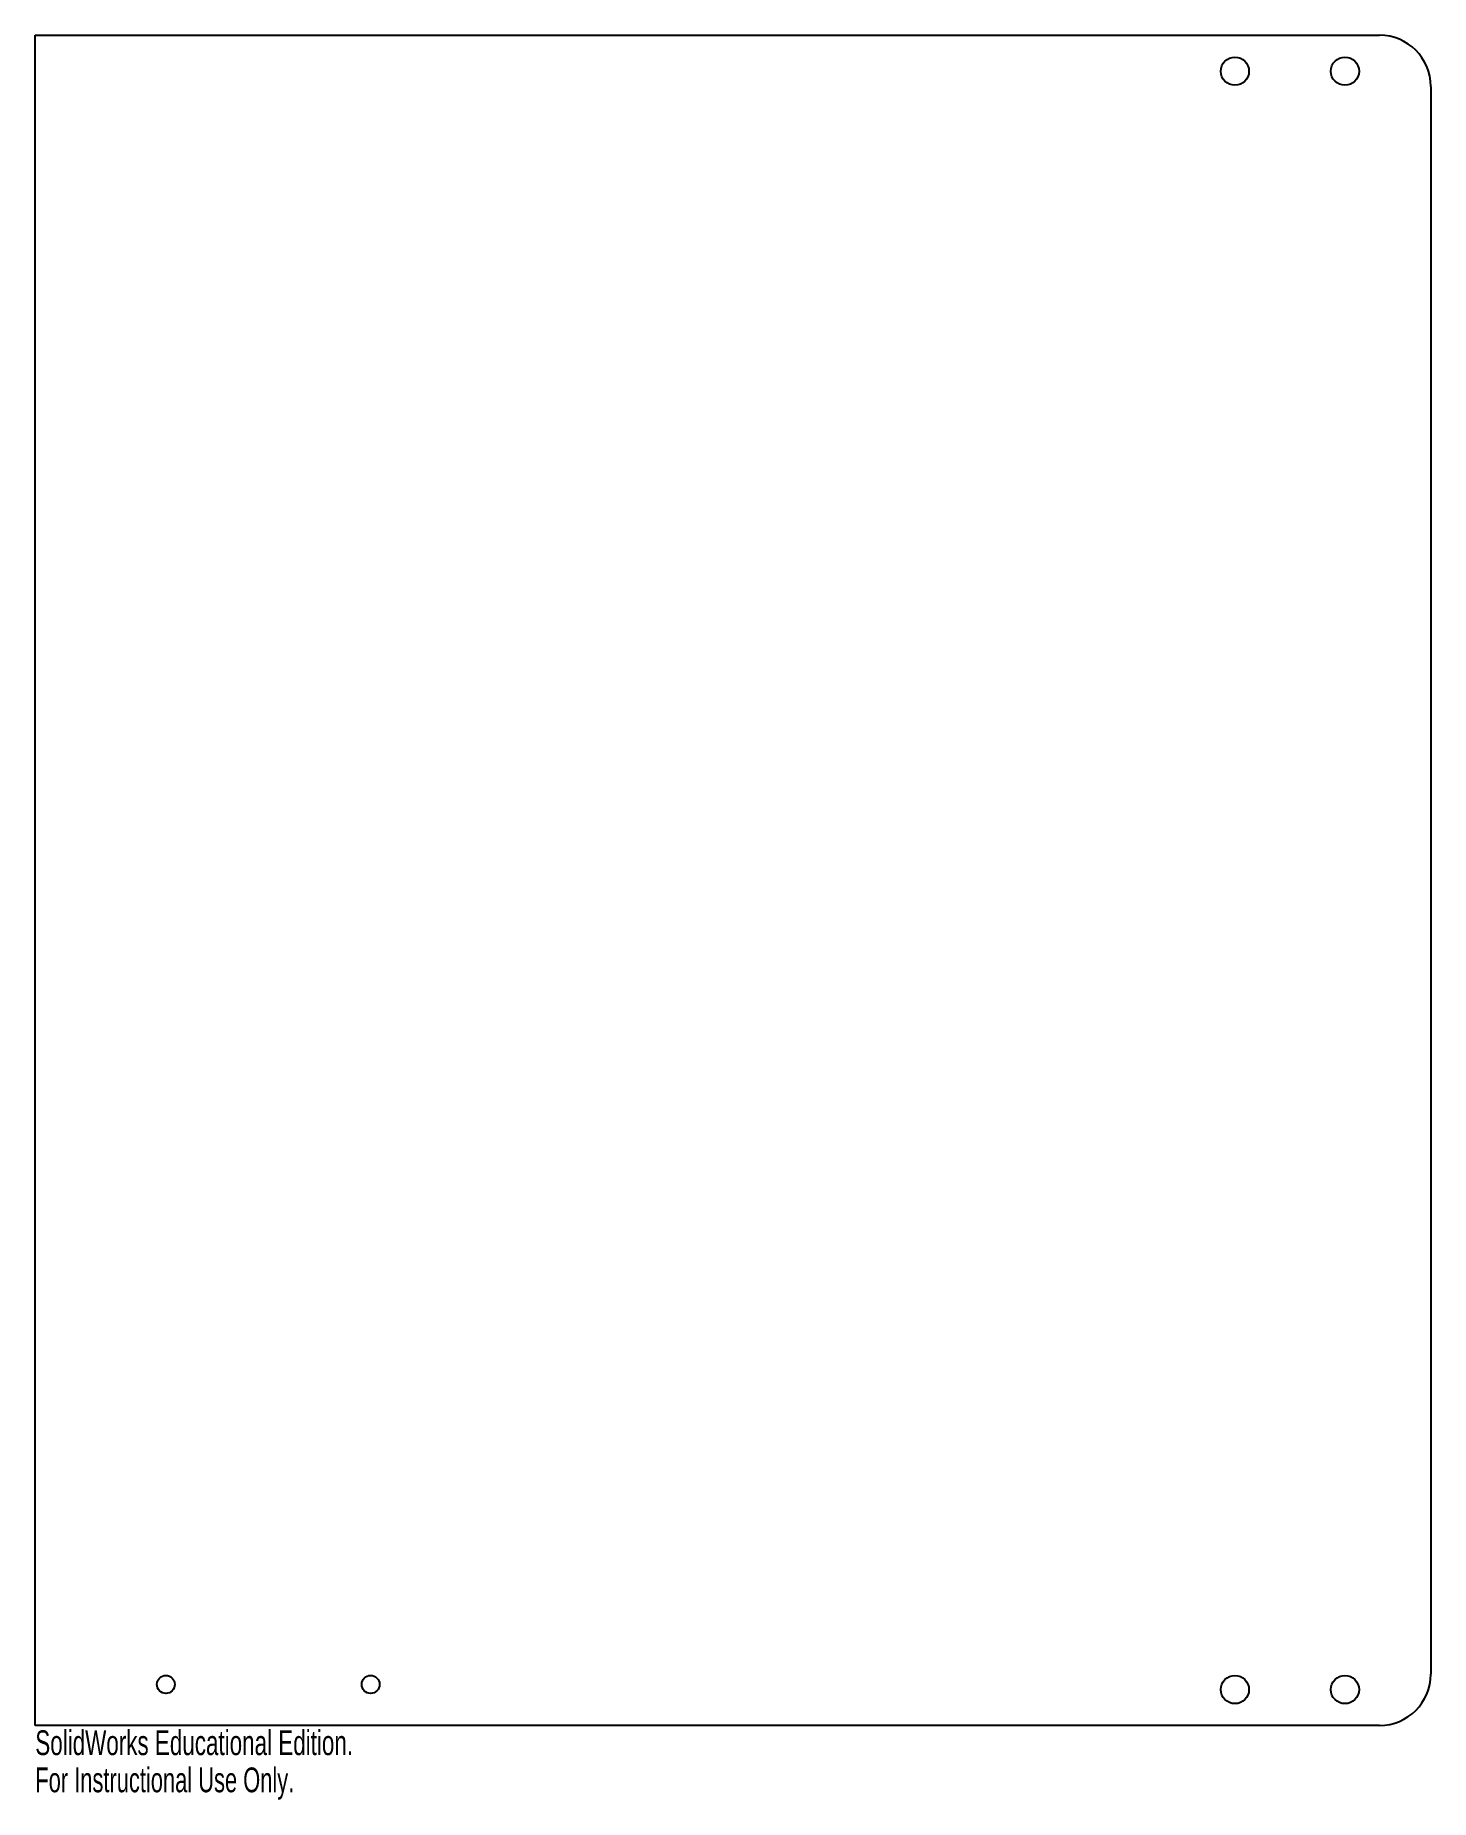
# Model space of a CAD drawing. Extents: x 0.7 to 28, y 6.5 to 41.
import ezdxf
from ezdxf.enums import TextEntityAlignment as Align

# ---------------------------------------------------------------- set-up
doc = ezdxf.new("R2010")
doc.units = 0
doc.layers.get('0').update_dxf_attribs({"linetype": 'CONTINUOUS'})

msp = doc.modelspace()

# ---------------------------------------------------------------- linework, layer by layer
at = {"color": 7, "linetype": 'CONTINUOUS'}
for p, q in [((0.745, 8), (0.745, 41)), ((0.745, 41), (27, 41)), ((28, 40), (28, 9)), ((27, 8), (0.745, 8))]:
    msp.add_line(p, q, dxfattribs=at)
for centre, radius in [((24.175, 40.299), 0.275), ((26.325, 40.299), 0.275), ((3.295, 8.8), 0.175), ((7.295, 8.8), 0.175), ((24.175, 8.7), 0.275), ((26.325, 8.7), 0.275)]:
    msp.add_circle(centre, radius, dxfattribs=at)
for centre, start, end in [((27, 40), 0, 90), ((27, 9), 270, 0)]:
    msp.add_arc(centre, 1, start, end, dxfattribs=at)

# ---------------------------------------------------------------- texts
for s, width, p in [('SolidWorks Educational Edition.', 0.677419, (0.745, 7.275)), ('For Instructional Use Only.', 0.661111, (0.745, 6.55))]:
    msp.add_text(s, height=0.48336, dxfattribs=dict(at, width=width)).set_placement(p, align=Align.BOTTOM_LEFT)

doc.saveas('drawing.dxf')
